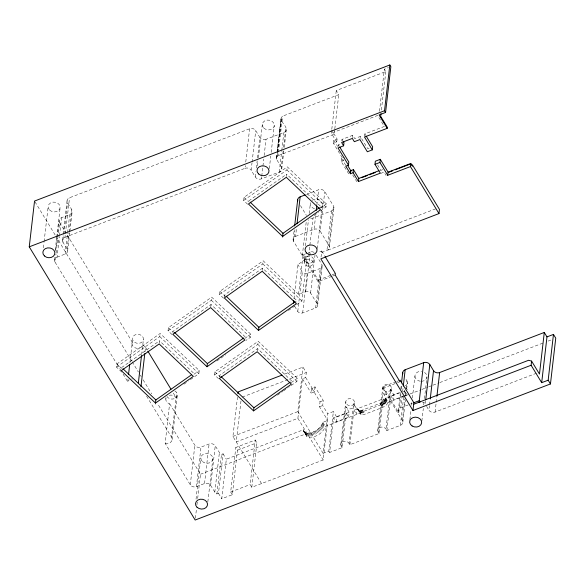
<?xml version="1.0" encoding="UTF-8"?>
<svg xmlns="http://www.w3.org/2000/svg" width="585" height="585" viewBox="0 0 585 585"><rect width="100%" height="100%" fill="white"/><g stroke="black" fill="none" stroke-linecap="round" stroke-linejoin="round"><path stroke-width="0.44" stroke-dasharray="2.92 2.19" d="M399.847 392.835L385.361 398.385L383.643 401.076L380.616 403.123L362.51 410.085L359.504 410.59L358.305 410.136L357.815 408.93L356.989 409.251L356.419 414.143L385.625 402.955L386.188 398.063L382.912 392.703A4.38 3.59 6.6 0 0 388.849 394.348A4.38 3.59 6.6 0 0 390.583 389.53L393.954 395.087L393.391 399.979L402.648 396.433M385.361 398.385C390.502 402.502 386.297 405.741 382.429 407.489L364.996 414.173C363.548 414.809 360.418 415.313 360.301 413.025L325.348 426.421C323.022 433.317 314.028 439.225 306.906 436.454L303.615 431.211L303.476 429.741L226.336 459.21L221.759 498.749L232.325 494.734L237.473 450.201L235.814 447.466L255.279 440.008L256.947 442.75L251.799 487.29L323.183 459.978L327.768 420.44L319.476 406.78L320.053 401.785L311.754 388.126L315.001 386.882L323.293 400.542L322.715 405.537L327.688 413.734L323.11 453.28L328.799 451.101L333.377 411.562L327.688 413.734M390.583 389.53L386.005 429.068L386.89 430.531L400.359 425.368A4.563 3.737 6.6 0 0 402.341 420.403L382.846 388.301L383.021 386.743L396.096 381.734M383.021 386.743L398.787 412.696A4.563 3.737 6.6 0 1 399.789 408.242L400.784 407.752L402.144 395.994M402.663 391.467L403.08 387.848M43.378 247.821L43.999 242.439M44.109 241.539L48.16 206.527M55.282 249.678L56.635 238.007M56.738 237.108L60.167 207.485M54.559 260.215L54.975 256.625M55.597 251.228L57.162 237.751M57.264 236.852L59.136 220.677M121.614 368.484L116.876 363.987L55.056 262.131L55.992 254.044M56.094 253.144L59.626 222.592A4.563 3.737 6.6 0 1 61.608 217.627L69.725 214.519A4.563 3.737 6.6 0 0 71.706 209.547L67.553 202.717A4.563 3.737 6.6 0 1 69.535 197.752L249.612 128.78A4.563 3.737 6.6 0 1 255.74 130.638L259.886 137.468L257.29 159.939M55.056 262.131A4.563 3.737 6.6 0 1 57.037 257.166L59.429 236.494M59.531 235.594L61.608 217.627M62.485 240.34L63.114 234.951M63.217 234.051L67.063 200.801M57.037 257.166L65.147 254.058A4.563 3.737 6.6 0 0 67.129 249.086L62.983 242.256L63.809 235.068M63.919 234.168L67.553 202.717M62.983 242.256A4.563 3.737 6.6 0 1 64.964 237.291L65.271 234.592M65.381 233.693L69.535 197.752M65.147 254.058L67.538 233.386M67.641 232.494L69.725 214.519M67.129 249.086L69.001 232.91M69.103 232.018L71.706 209.547M67.626 251.002L69.805 232.135M69.907 231.236L72.196 211.463M121.753 372.082L116.51 367.109L116.876 363.987L160.144 333.465L199.229 370.546L198.863 373.661L188.421 381.032M131.961 343.395L132.539 338.401M123.091 374.071L127.713 381.676L128.027 378.978M129.899 362.802L132.29 342.137L66.705 234.241M141.629 354.678L143.457 339.271A5.477 4.49 6.6 0 0 138.279 334.357L136.853 334.393A5.477 4.49 6.6 0 0 133.409 336.221L132.802 337.26A5.477 4.49 6.6 0 0 136.32 343.051L137.724 343.315A5.477 4.49 6.6 0 0 143.201 340.419L143.457 339.271M145 351.782L145.519 347.285L142.784 344.689L142.623 345.413A5.477 4.49 6.6 0 1 137.146 348.309L135.742 348.046A5.477 4.49 6.6 0 1 132.225 342.254L132.29 342.137M116.51 367.109L159.785 336.587L160.144 333.465M159.252 343.154L159.522 340.814L193.715 373.252M155.595 404.184L155.866 401.844M172.005 334.54L168.034 330.774L168.392 327.651L211.668 297.129L250.746 334.203L250.387 337.326L245.912 340.485M172.999 332.741L173.182 331.183L211.046 304.478L245.239 336.916L245.056 338.481M165.811 399.131L166.008 397.464M169.745 403.811L194.863 445.251A4.563 3.737 6.6 0 0 200.991 447.108L209.101 444.008A4.563 3.737 6.6 0 1 215.236 445.865L220.055 453.529L221.481 454.421L223.06 453.814L218.483 493.352L216.903 493.952L215.485 493.067L210.658 485.404A4.563 3.737 6.6 0 0 204.531 483.539L196.414 486.647A4.563 3.737 6.6 0 1 190.286 484.789L165.175 443.35L169.591 403.782A5.477 4.49 6.6 0 1 166.074 397.983L166.681 396.952M165.175 443.35L166.418 443.584A5.477 4.49 6.6 0 0 171.566 437.236L176.721 392.71M172.158 439.54L177.313 395.007M168.034 330.774L211.309 300.251L211.668 297.129M190.286 484.789L194.863 445.251M210.775 306.818L211.046 304.478M196.414 486.647L200.991 447.108M223.528 298.204L219.558 294.43L219.916 291.308L263.192 260.793L298.525 294.313L305.699 291.571A3.649 2.991 6.6 0 1 310.598 293.056L317.238 303.988A3.649 2.991 6.6 0 1 315.651 307.959L302.672 312.931A3.649 2.991 6.6 0 1 297.772 311.447L294.672 306.343M196.033 499.166L200.816 457.872M195.39 518.237L196.428 509.257M196.948 504.767L197.255 502.076M197.671 498.486L200.48 474.252L157.811 404.001M218.534 378.685L214.563 374.912L214.922 371.789L258.197 341.274L297.275 378.349L296.917 381.471L288.712 387.255M224.428 297.18L224.698 294.84L262.563 268.135L296.763 300.58L296.58 302.138M204.531 483.539L209.101 444.008M219.529 376.886L219.711 375.321L257.575 348.616L291.769 381.062L291.586 382.619M64.964 237.291L245.035 168.319L245.349 165.621M245.766 162.03L249.612 128.78M207.836 501.915L212.823 458.83M210.658 485.404L215.236 445.865M247.63 204.245L243.66 200.472L244.018 197.357L287.293 166.835L326.371 203.909L326.006 207.031L319.293 211.77M283.14 150.893L281.268 167.069A4.563 3.737 6.6 0 1 279.286 172.034L261.444 178.871A4.563 3.737 6.6 0 1 255.316 177.006L251.162 170.176L251.996 162.988M252.098 162.089L255.74 130.638M214.805 492.234L219.382 452.695M216.903 493.952L221.481 454.421M255.316 177.006L255.937 171.617M256.354 168.019L257.181 160.831M257.517 165.804L258.036 161.314M258.453 157.723L262.299 124.51M261.444 178.871L261.649 177.072M261.751 176.173L263.733 159.098M264.142 155.508L266.014 139.332L283.864 132.495A4.563 3.737 6.6 0 0 285.846 127.53C284.88 124.239 278.014 119.369 282.577 116.166L338.759 94.646L336.273 90.551L385.829 71.56L384.374 69.162L388.425 67.611M261.532 483.568L232.925 436.461L237.459 397.273M240.983 400.959L236.245 441.931L297.882 418.319L302.467 378.78L305.706 377.537L306.291 372.543L302.971 367.08L283.586 374.502M232.325 494.734L230.665 492.007L235.814 447.466M269.319 168.553L270.775 155.983M271.191 152.392L274.306 125.468M219.558 294.43L262.826 263.915L263.192 260.793M262.292 270.482L262.563 268.135M281.268 167.069L276.573 159.303L276.902 153.796M277.319 150.199L280.961 118.748M276.383 158.286L276.998 153.694M277.1 152.795L281.151 117.753M276.573 159.303L277.297 153.014M277.4 152.115L281.144 119.764M276.581 157.285L277.136 156.4L281.714 116.861M277.136 156.4L278.007 155.705L278.321 153.007M278.423 152.107L282.577 116.166M214.563 374.912L257.839 344.397L258.197 341.274M257.305 350.963L257.575 348.616M279.286 172.034L281.677 151.369M281.78 150.469L283.864 132.495M283.557 147.296L285.846 127.53M281.765 168.985L283.842 151.01M284.259 147.413L286.336 129.446M251.799 487.29L250.139 484.548L255.279 440.008M243.66 200.472L286.928 169.957L287.293 166.835M286.394 176.524L286.665 174.176L320.865 206.622L320.682 208.18M282.738 237.554L283.008 235.207M293.1 239.433L294.24 229.547M331.951 276.325L318.064 281.648L293.59 241.349L294.942 229.671M293.59 241.349A4.563 3.737 6.6 0 1 295.571 236.384L296.507 228.296M293.97 298.767L297.919 264.625L306.84 258.329L303.103 254.782L305.487 253.861M302.321 255.718L306.262 221.605M298.525 294.313L303.103 254.782M297.772 311.447L302.343 271.908L297.919 264.625M305.472 245.817L308.478 219.784M309.209 213.503L310.35 203.624M304.39 262.365L304.756 259.243M288.478 310.459L301.911 300.99L306.84 258.329M308.734 255.118L309.779 246.073M309.882 245.166L313.026 218.044L331.498 210.929A4.563 3.737 6.6 0 0 333.479 205.957L324.77 191.624A4.563 3.737 6.6 0 0 318.642 189.759L306.028 194.593M302.672 312.931L307.249 273.392L320.229 268.427A3.649 2.991 6.6 0 0 321.808 264.449L316.119 255.082M305.699 291.571L310.269 252.033A3.649 2.991 6.6 0 1 314.635 252.859M295.571 236.384L314.065 229.298L315.732 214.922M316.873 205.035L318.642 189.759M313.129 263.06L313.487 259.937M310.598 293.056L315.176 253.524M323.11 453.28L297.816 411.606L302.971 367.08M317.275 248.566L322.364 204.582M348.711 173.833L341.238 161.526L343.914 160.502L333.487 143.332L336.726 142.089L331.337 133.204L331.607 130.864M331.797 129.19L336.273 90.551M321.567 252.596L326.92 250.46A4.563 3.737 6.6 0 0 328.902 245.495L320.2 231.155L324.77 191.624M334.708 129.687L334.189 134.184L278.007 155.705M334.81 128.795L338.759 94.646M333.487 143.332L333.845 140.21L337.092 138.967L331.695 130.089M318.064 281.648L318.247 280.083L302.496 254.161A4.563 3.737 6.6 0 0 308.631 256.018M321.048 257.056L321.743 251.031L318.467 252.281M315.651 307.959L320.229 268.427M317.238 303.988L321.808 264.449M317.633 305.516L322.203 265.985M336.726 142.089L337.092 138.967M338.21 146.382L338.386 144.824L340.784 143.903M331.498 210.929L326.92 250.46L436.425 208.56M315.001 386.882L314.423 391.877L311.176 393.12L311.754 388.126M328.902 245.495L333.479 205.957M329.399 247.411L333.969 207.872M341.815 140.956L341.991 139.398L352.704 135.296L354.693 138.579L360.287 136.429L367.709 148.641L369.354 148.012M341.238 161.526L341.596 158.403L344.272 157.38M352.433 137.636L352.704 135.296M360.016 138.769L360.287 136.429M364.587 136.246L364.857 133.906L384.323 126.455L377.647 115.464L331.337 133.204M346.13 413.032L342.123 447.679L329.626 452.461L333.64 417.814L346.13 413.032L348.616 417.127L336.126 421.917L333.64 417.814M336.126 421.917L336.689 417.025L333.377 411.562M340.814 444.468L345.75 401.807M379.49 111.355L384.374 69.162M342.123 447.679L341.289 446.304L345.859 406.765A4.38 3.59 6.6 0 0 351.739 408.564A4.38 3.59 6.6 0 0 353.654 403.796L356.989 409.251M381.376 110.038L385.829 71.56M348.616 417.127L349.186 412.242L345.859 406.765M349.91 444.695L353.918 410.048L383.124 398.86L379.117 433.507L349.91 444.695L349.084 443.335L353.654 403.796M354.122 405.639L354.488 402.517M377.8 430.414L382.736 387.753M379.117 433.507L378.341 432.242L382.912 392.703M391.116 391.358L391.482 388.235M386.89 430.531L390.904 395.884L400.162 392.338M398.297 410.78L400.389 392.696M400.805 389.076L401.434 383.65M398.787 412.696L400.988 393.705M401.507 389.186L401.924 385.566M400.359 425.368L403.65 396.944M404.059 393.391L404.367 390.721L401.003 392.016M402.341 420.403L404.835 398.838M405.251 395.241L405.668 391.65M406.187 387.153L406.919 380.864L405.047 377.793M402.838 422.319L405.434 399.855M405.851 396.257L406.268 392.667M406.685 389.069L407.409 382.78M409.888 419.577L410.926 410.604M411.547 405.215L411.862 402.524M412.381 398.034L414.977 375.592A6.026 4.936 6.6 0 1 421.58 371.431M421.851 421.046L423.306 408.484M423.716 404.893L424.03 402.202M424.447 398.612L426.94 377.062M425.646 400.498L425.229 404.096A4.563 3.737 6.6 0 0 422.575 402.136M536.467 373.237L435.079 412.074A4.563 3.737 6.6 0 1 428.944 410.209L429.463 405.719M429.573 404.82L430.194 399.431M435.079 412.074L436.117 403.087M436.22 402.188L436.951 395.899M303.615 431.211L304.412 432.344C311.505 435.233 320.595 429.149 322.854 422.311L327.768 420.44M127.713 381.676L128.261 380.755A5.477 4.49 6.6 0 1 129.183 379.892M248.8 200.882L286.665 174.176M320.404 208.121L326.371 203.909M314.072 215.448L318.547 212.296M121.658 367.519L159.522 340.814M194.001 374.224L199.229 370.546M244.779 338.415L250.746 334.203M183.946 384.191L187.675 381.559M216.816 361.003L225.766 354.693M291.308 382.561L297.275 378.349M277.517 395.153L282.738 391.467M283.484 390.941L287.966 387.782M380.228 170.601L382.744 169.635M380.703 173.401L384.06 172.114M308.675 252.64L310.269 252.033M318.247 280.083L331.315 275.082M332.134 274.767L335.402 273.517M332.77 276.01L335.22 275.074M242.241 397.076L306.291 372.543M320.053 401.785L323.293 400.542M232.925 436.461L297.816 411.606M319.476 406.78L322.715 405.537M396.908 381.42L399.365 380.484M382.846 388.301L396.732 382.978M397.551 382.67L400.001 381.727M237.473 450.201L256.947 442.75M336.689 417.025L349.186 412.242M403.219 391.541L404.9 390.897M403.489 396.111L406.86 394.824L404.367 390.721M200.48 474.252L305.97 433.843L303.476 429.741M387.848 402.473L404.893 395.943M405.741 395.621L409.149 394.312M410.005 393.983L421.083 389.742M421.939 389.413L427.906 387.131M428.754 386.802L432.161 385.5M433.017 385.171L438.984 382.882M439.832 382.561L544.672 342.408M548.079 341.099L551.487 339.79M400.784 407.752L409.792 404.308M410.611 403.994L412.249 403.365M230.665 492.007L250.139 484.548M131.705 378.926L132.598 378.904M286.928 169.957L326.006 207.031M244.018 197.357L248.654 201.752M262.826 263.915L301.911 300.99M219.916 291.308L225.218 296.339M211.309 300.251L250.387 337.326M257.839 344.397L296.917 381.471M168.392 327.651L173.028 332.046M214.922 371.789L220.223 376.82M159.785 336.587L198.863 373.661M383.124 398.86L385.625 402.955M353.918 410.048L356.419 414.143M364.857 133.906L365.771 135.42M384.872 173.452L386.093 175.463M377.574 164.89L380.696 170.038M341.991 139.398L342.788 140.707M338.386 144.824L339.337 146.382M333.845 140.21L337.64 146.455M352.748 175.047L356.77 181.664M341.596 158.403L345.801 165.328M426.626 406.392L428.944 410.209M300.463 205.591L306.43 215.426M405.763 387.197L407.423 389.932M321.743 251.031L324.573 255.682M390.904 395.884L393.391 399.979M385.303 398.648L387.789 402.736M385.127 399.116L387.606 403.204M384.864 399.599L387.35 403.687M384.528 400.096L387.014 404.184M384.118 400.593L386.605 404.681M383.643 401.076L386.129 405.164M383.116 401.551L385.595 405.639M382.539 401.997L385.018 406.085M381.917 402.414L384.403 406.502M381.274 402.787L383.76 406.875M380.616 403.123L383.095 407.211M379.95 403.401L382.429 407.489M362.51 410.085L364.996 414.173M361.852 410.312L364.338 414.392M361.208 410.473L363.695 414.56M360.601 410.575L363.08 414.663M360.024 410.619L362.51 414.707M359.504 410.59L361.983 414.677M359.036 410.502L361.515 414.589M357.815 408.93L361.12 414.436M357.808 409.178L360.294 413.266M357.896 409.551L360.791 414.224M305.706 377.537L314.423 391.877M302.467 378.78L311.176 393.12M322.854 422.311L325.348 426.421M322.598 423.182L325.092 427.284M322.342 424.052L324.836 428.154M321.772 424.988L324.265 429.09M321.202 425.924L323.688 430.026M320.361 426.86L322.847 430.962M319.512 427.803L321.999 431.905M318.452 428.681L320.938 432.776M317.392 429.558L319.878 433.66M316.185 430.311L318.679 434.414M328.799 451.101L329.626 452.461M314.979 431.072L317.472 435.174M313.714 431.657L316.207 435.759M312.448 432.242L314.942 436.344M311.205 432.615L313.699 436.724M309.962 432.988L312.456 437.097M308.829 433.127L311.322 437.236M307.695 433.258L310.189 437.368M297.882 418.319L323.183 459.978M306.752 433.156L309.246 437.258M305.801 433.039L308.295 437.149M305.107 432.688L307.6 436.805M303.549 430.487L306.043 434.582M304.01 431.781L306.906 436.454M223.06 453.814L226.336 459.21M145.519 347.285L147.405 350.386M173.314 393.047L176.143 397.705A5.477 4.49 6.6 0 0 168.787 395.467M59.626 222.592L66.237 233.459M218.483 493.352L221.759 498.749M35.02 201.832L55.407 235.397M55.882 236.179L131.735 361.069M132.21 361.844L138.374 371.994M140.268 375.117L141.219 376.681M143.113 379.804L151.647 393.851M146.601 396.133L171.566 437.236M117.088 364.192L120.781 370.276M305.97 433.843L306.109 435.328M313.026 218.044A4.563 3.737 6.6 0 1 310.715 218.359M406.919 380.864A4.563 3.737 6.6 0 1 404.937 385.837M266.014 139.332A4.563 3.737 6.6 0 1 259.886 137.468M424.483 372.455A6.026 4.936 6.6 0 1 426.809 377.698A6.026 4.936 6.6 0 1 421.909 381.252M420.337 381.23A6.026 4.936 6.6 0 1 414.977 375.592M312.324 200.282A6.026 4.936 6.6 0 1 320.821 200.955A6.026 4.936 6.6 0 1 320.383 207.931M314.503 208.743A6.026 4.936 6.6 0 1 311.308 201.225M245.035 168.319A4.563 3.737 6.6 0 1 251.162 170.176M314.065 229.298A4.563 3.737 6.6 0 1 320.2 231.155M341.289 446.304A4.38 3.59 6.6 0 1 343.198 441.543A4.38 3.59 6.6 0 1 349.084 443.335M378.341 432.242A4.38 3.59 6.6 0 1 380.067 427.423A4.38 3.59 6.6 0 1 386.005 429.068M307.249 273.392A3.649 2.991 6.6 0 1 302.343 271.908M174.82 390.912A5.477 4.49 6.6 0 1 177.05 396.155A5.477 4.49 6.6 0 1 171.573 399.05L170.169 398.787A5.477 4.49 6.6 0 1 166.981 396.433M202.359 461.499A6.026 4.936 6.6 0 0 212.538 460.088A6.026 4.936 6.6 0 0 205.562 453.463A6.026 4.936 6.6 0 0 202.359 461.499M263.842 128.137A6.026 4.936 6.6 0 0 274.021 126.726A6.026 4.936 6.6 0 0 267.045 120.1A6.026 4.936 6.6 0 0 263.842 128.137M49.703 210.154A6.026 4.936 6.6 0 0 59.882 208.743A6.026 4.936 6.6 0 0 52.906 202.125A6.026 4.936 6.6 0 0 49.703 210.154M346.868 404.447A4.38 3.59 6.6 0 0 354.276 403.431A4.38 3.59 6.6 0 0 349.216 398.612A4.38 3.59 6.6 0 0 346.868 404.447M305.875 261.883A4.38 3.59 6.6 0 0 313.282 260.859A4.38 3.59 6.6 0 0 308.207 256.04A4.38 3.59 6.6 0 0 305.875 261.883M383.95 390.363A4.38 3.59 6.6 0 0 391.306 389.157A4.38 3.59 6.6 0 0 386.063 384.462A4.38 3.59 6.6 0 0 383.95 390.363M305.516 265.005A4.38 3.59 6.6 0 0 312.924 263.974A4.38 3.59 6.6 0 0 307.842 259.162A4.38 3.59 6.6 0 0 305.516 265.005"/><path stroke-width="0.88" d="M412.966 410.516L413.69 404.272L528.599 360.28L531.597 361.106L531.107 365.259L412.966 410.516L320.843 258.841L438.984 213.583L439.452 209.401L412.579 165.145L411.072 164.729M403.292 386.041L405.164 369.749L423.679 362.693A4.563 3.737 6.6 0 1 429.807 364.557L433.522 370.678L430.297 398.531M553.468 334.408L548.174 380.191L541.688 382.678L546.982 336.887L553.468 334.408L555.75 338.159L550.456 383.95L195.178 520.028L29.25 246.833L34.544 201.05L389.822 64.972L390.86 66.675L385.566 112.459L379.073 114.945L387.204 128.327L364.492 137.029L372.294 149.87L367.343 151.764L359.929 139.552L354.334 141.694L352.338 138.418L341.633 142.521L343.622 145.797L338.028 147.939L348.455 165.109L345.779 166.14L350.4 173.745L353.077 172.721L353.435 169.599L350.759 170.623L350.4 173.745M128.546 374.488L129.687 364.601M138.374 382.817L141.526 355.585M140.948 386.824L144.795 353.574M155.493 403.08L193.357 376.374L159.164 343.936L121.3 370.641L155.493 403.08L155.851 399.957L191.492 374.824M207.017 366.744L244.881 340.039L210.68 307.6L172.816 334.298L207.017 366.744L207.375 363.621L243.755 337.962M237.876 393.712L238.08 391.935L281.904 375.146M258.533 330.408L296.398 303.703L262.204 271.257L224.34 297.962L258.533 330.408L258.899 327.286L295.279 301.626M253.546 410.889L291.41 384.184L257.21 351.739L219.346 378.444L253.546 410.889L253.905 407.767L290.284 382.107M282.635 236.45L320.5 209.744L286.306 177.299L248.442 204.004L282.635 236.45L283.001 233.327L319.381 207.668M294.657 225.956L297.67 199.894M297.026 223.799L300.149 196.845L305.187 194.915M293.451 303.264L293.765 300.566M316.251 210.424L316.77 205.935M343.622 145.797L343.987 142.674L343.19 141.365M348.455 165.109L348.821 161.994L339.812 147.164M388.089 172.158L410.794 163.456L410.436 166.579L387.723 175.281L388.089 172.158L380.287 159.317L375.336 161.211L374.978 164.334L380.338 173.16L358.437 181.547L358.795 178.425L353.435 169.599M372.294 149.87L372.652 146.747L366.232 136.173M380.967 113.614L380.652 116.298L387.328 127.289L387.204 128.327M385.566 112.459L384.528 110.748L389.822 64.972M387.723 175.281L379.928 162.44L380.287 159.317M412.579 165.145L412.454 166.191L410.794 163.456M401.537 382.751L402.692 372.806M423.679 362.693L419.101 402.231A4.563 3.737 6.6 0 1 420.22 401.946M425.748 399.599L429.807 364.557M436.951 395.899L439.649 372.535L544.284 332.455L546.982 336.887M544.284 332.455L539.472 374.078L531.597 361.106M413.69 404.272L413.887 402.736L400.177 380.17L400.001 381.727L335.22 275.074L335.402 273.517L325.041 256.457M29.25 246.833L384.528 110.748M350.21 171.222L351.548 170.71M374.978 164.334L379.928 162.44M358.795 178.425L379.014 170.681M361.771 177.672L367.643 175.42M369.318 174.776L375.19 172.531M388.542 172.363L392.747 170.754M395.27 169.789L409.573 164.312M413.887 402.736L419.284 400.674M250.117 202.132L283.001 233.327M226.015 296.09L258.899 327.286M174.498 332.426L207.375 363.621M221.028 376.572L253.905 407.767M122.974 368.762L155.851 399.957M548.174 380.191L550.456 383.95M410.436 166.579L438.984 213.583M531.107 365.259L541.688 382.678M353.077 172.721L358.437 181.547M347.527 165.299L350.759 170.623M147.873 351.168L170.959 389.171M297.765 200.874A4.563 3.737 6.6 0 1 300.149 196.845M439.649 372.535A4.563 3.737 6.6 0 1 433.522 370.678M402.787 373.778A4.563 3.737 6.6 0 1 405.164 369.749M197.057 507.275A6.026 4.936 6.6 0 0 207.244 505.871A6.026 4.936 6.6 0 0 200.26 499.246A6.026 4.936 6.6 0 0 197.057 507.275M412.132 425.982A6.026 4.936 6.6 0 0 421.639 422.845A6.026 4.936 6.6 0 0 413.207 417.5A6.026 4.936 6.6 0 0 412.132 425.982M44.401 255.937A6.026 4.936 6.6 0 0 54.588 254.526A6.026 4.936 6.6 0 0 47.604 247.901A6.026 4.936 6.6 0 0 44.401 255.937M258.541 173.913A6.026 4.936 6.6 0 0 268.727 172.502A6.026 4.936 6.6 0 0 261.744 165.884A6.026 4.936 6.6 0 0 258.541 173.913M306.598 253.034A6.026 4.936 6.6 0 0 316.777 251.623A6.026 4.936 6.6 0 0 309.801 244.998A6.026 4.936 6.6 0 0 306.598 253.034"/></g></svg>
